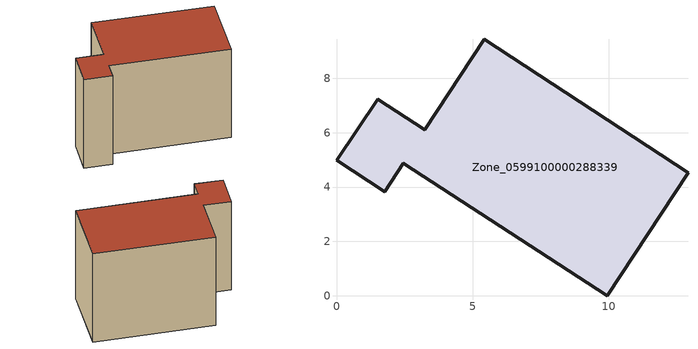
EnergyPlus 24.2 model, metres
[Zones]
Zone_0599100000288339
 floor ground (C_G): 5.43,9.44 12.92,4.53 9.96,0 2.45,4.88 1.77,3.83 0,4.99 1.52,7.23 3.24,6.1 z0
 wall outside (C_F): 3.24,6.1 1.52,7.23 0,4.99 1.77,3.83 2.45,4.88 9.96,0 12.92,4.53 5.43,9.44 3.24,6.1 z0:7.68
 roof outside (C_R): 12.92,4.53 5.43,9.44 3.24,6.1 1.52,7.23 0,4.99 1.77,3.83 2.45,4.88 9.96,0 z7.68
[BUILDING]
Pand.0599100000288339: North Axis=0; Terrain=City; Loads Convergence Tolerance Value=0.04; Temperature Convergence Tolerance Value=0.4; Solar Distribution=FullExterior; Maximum Number of Warmup Days=25; Minimum Number of Warmup Days=1
[Site:Location]
Rotterdam.The.Hague.AP_ZH_NLD Design_Conditions: Latitude=51.96; Longitude=4.45; Time Zone=1; Elevation=-4.5
[SITE:GROUNDTEMPERATURE:BUILDINGSURFACE]
18, 18, 18, 18, 18, 18, 18, 18, 18, 18, 18, 18
[MATERIAL] Thermal Absorptance=0.9; Solar Absorptance=0.7; Visible Absorptance=0.7
Name | Roughness | Thickness | Conductivity | Density | Specific Heat
G.TI.1975-1991 | MediumSmooth | 0.15 | 0.288461 | 540 | 1210
F.TI.1975-1991 | Rough | 0.3 | 0.230769 | 1920 | 840
R.TI.1975-1991 | MediumRough | 0.2 | 0.153846 | 1500 | 1000
[CONSTRUCTION]
C_G: G.TI.1975-1991
C_F: F.TI.1975-1991
C_R: R.TI.1975-1991
[ZONE]
Zone_0599100000288339: Type=1; Multiplier=1; Ceiling Height=Autocalculate; Volume=Autocalculate; Floor Area=autocalculate; Part of Total Floor Area=Yes
[ZONEINFILTRATION:DESIGNFLOWRATE]
Infil_Zone_0599100000288339: Zone or ZoneList or Space or SpaceList=Zone_0599100000288339; Schedule=AlwaysOn; Design Flow Rate Calculation Method=Flow/Area; Flow Rate per Floor Area=0.003; Constant Term Coefficient=1; Temperature Term Coefficient=0; Velocity Term Coefficient=0; Velocity Squared Term Coefficient=0
[HVACTEMPLATE:ZONE:IDEALLOADSAIRSYSTEM]
Zone_0599100000288339: Maximum Heating Supply Air Temperature=50; Minimum Cooling Supply Air Temperature=13; Maximum Heating Supply Air Humidity Ratio=0.0156; Minimum Cooling Supply Air Humidity Ratio=0.0077; Heating Limit=NoLimit; Cooling Limit=NoLimit; Dehumidification Control Type=ConstantSensibleHeatRatio; Cooling Sensible Heat Ratio=0.7; Dehumidification Setpoint=60; Humidification Control Type=None; Humidification Setpoint=30; Outdoor Air Method=None; Outdoor Air Flow Rate per Person=0.00944; Outdoor Air Flow Rate per Zone Floor Area=0; Outdoor Air Flow Rate per Zone=0; Demand Controlled Ventilation Type=None; Outdoor Air Economizer Type=NoEconomizer; Heat Recovery Type=None; Sensible Heat Recovery Effectiveness=0.7; Latent Heat Recovery Effectiveness=0.65
[ZONECONTROL:THERMOSTAT]
ThermostatControl_Zone_0599100000288339: Zone or ZoneList=Zone_0599100000288339; Control Type Schedule=DualSetpointControlType; Control 1=Thermostat_Zone_0599100000288339; Temperature Difference Between Cutout And Setpoint=0
[THERMOSTATSETPOINT:DUALSETPOINT]
Thermostat_Zone_0599100000288339: Heating Setpoint Temperature Schedule=HeatingSetpoint_Zone_0599100000288339; Cooling Setpoint Temperature Schedule=CoolingSetpoint_Zone_0599100000288339
[SCHEDULE:COMPACT]
HeatingSetpoint_Zone_0599100000288339: Through: 12/31, For: AllDays, Until: 24:00, 21
CoolingSetpoint_Zone_0599100000288339: Through: 12/31, For: AllDays, Until: 24:00, 24
DualSetpointControlType: Through: 12/31, For: AllDays, Until: 24:00, 4
AlwaysOn: Through: 12/31, For: AllDays, Until: 24:00, 1
